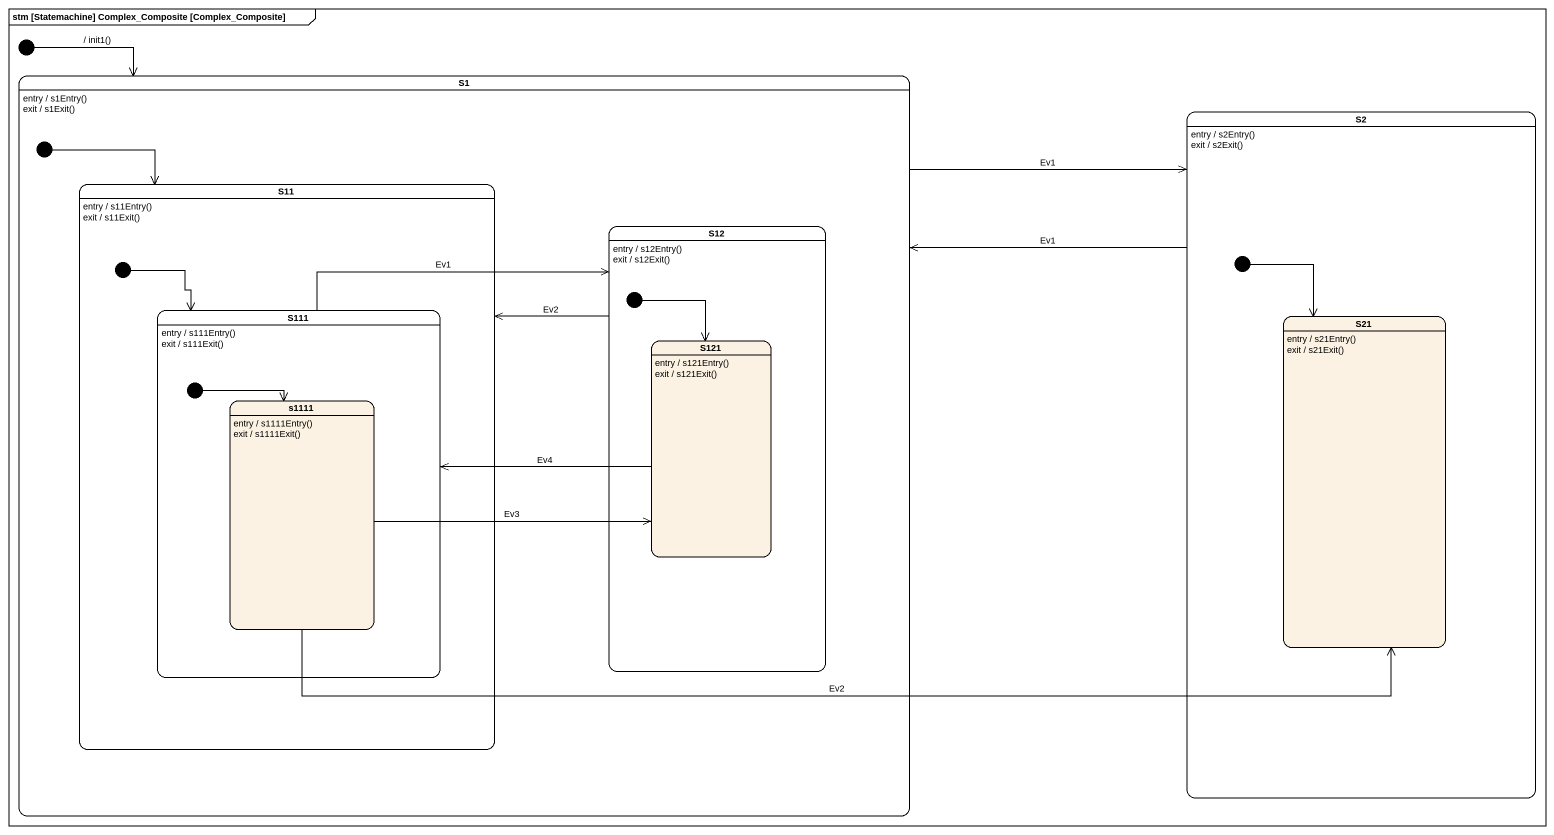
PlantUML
@startuml
mainframe stm [Statemachine] Complex_Composite [Complex_Composite]
hide empty description
state S1 {
  state S11 {
    state S111 {
      state s1111
      s1111 : entry / s1111Entry()
      s1111 : exit / s1111Exit()
      [*] --> s1111
    }
    S111 : entry / s111Entry()
    S111 : exit / s111Exit()
    [*] --> S111
  }
  S11 : entry / s11Entry()
  S11 : exit / s11Exit()
  state S12 {
    state S121
    S121 : entry / s121Entry()
    S121 : exit / s121Exit()
    [*] --> S121
  }
  S12 : entry / s12Entry()
  S12 : exit / s12Exit()
  [*] --> S11
}
S1 : entry / s1Entry()
S1 : exit / s1Exit()
state S2 {
  state S21
  S21 : entry / s21Entry()
  S21 : exit / s21Exit()
  [*] --> S21
}
S2 : entry / s2Entry()
S2 : exit / s2Exit()
[*] --> S1 : / init1()
S1 -right-> S2 : Ev1
S2 -left-> S1 : Ev1
S12 -left-> S11 : Ev2
S111 -right-> S12 : Ev1
S121 -left-> S111 : Ev4
s1111 -right-> S21 : Ev2
s1111 -right-> S121 : Ev3
@enduml
